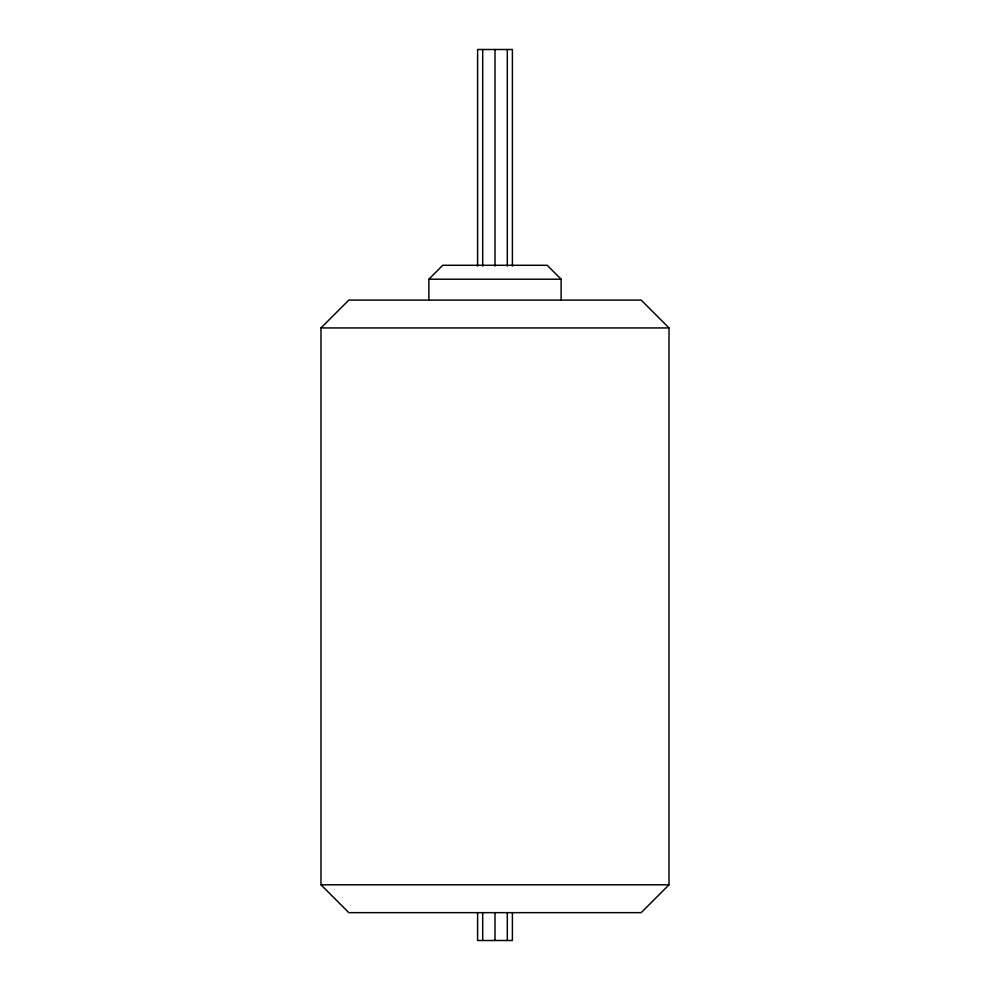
<?xml version="1.0" encoding="UTF-8"?>
<svg xmlns="http://www.w3.org/2000/svg" width="990" height="990" viewBox="0 0 990 990"><rect width="100%" height="100%" fill="white"/><g stroke="black" fill="none" stroke-linecap="round" stroke-linejoin="round"><path stroke-width="1.49" d="M477.601 912.656L477.601 940.5L512.399 940.5L512.399 912.656M477.601 266.062L477.601 49.5L512.399 49.5L512.399 266.062M507.301 940.5L507.313 912.656M507.301 266.062L507.313 49.5M320.983 327.938L348.827 300.094L641.173 300.094L669.017 327.938L669.017 884.812L641.173 912.656L348.827 912.656L320.983 884.812L320.983 327.938L669.017 327.938M428.868 300.094L428.868 279.205L442.79 265.283L547.21 265.283L561.132 279.205L561.132 300.094M428.868 279.205L561.132 279.205M320.983 884.812L669.017 884.812M482.687 912.656L482.699 940.5M495 49.5L495 266.062M495 912.656L495 940.5M482.687 49.5L482.699 266.062"/></g></svg>
